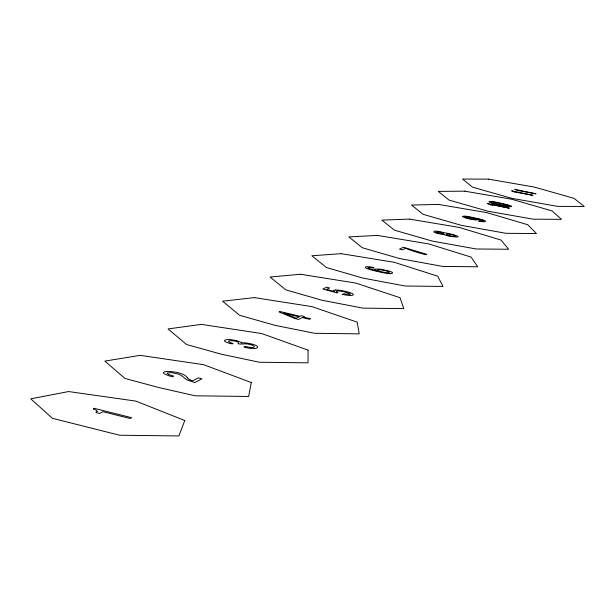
<?xml version="1.0" encoding="UTF-8"?>
<svg xmlns="http://www.w3.org/2000/svg" width="615" height="615" viewBox="0 0 615 615"><rect width="100%" height="100%" fill="white"/><g stroke="black" fill="none" stroke-linecap="round" stroke-linejoin="round"><path stroke-width="0.92" d="M336.559 291.287L336.49 291.349A6.042 1.046 11.1 0 0 336.613 291.802A8.948 1.545 11.1 0 0 337.989 292.571L337.058 292.917L322.852 289.05L326.573 287.22L329.586 287.935L326.565 289.427L334.522 291.587A5.735 0.992 11.1 0 1 333.638 290.987L333.584 290.903M446.313 234.254L447.32 235.145L451.81 236.26A4.044 0.584 11.4 0 0 453.109 236.444L453.509 236.483A5.02 0.73 11.4 0 0 454.508 236.521L455.215 236.46A7.457 1.084 11.4 0 0 455.569 236.337A5.012 0.73 11.4 0 0 451.702 234.692M425.857 254.695L426.641 254.295L403.402 247.238L399.481 249.152L402.41 249.828L405.585 248.275M245.07 346.453L243.932 347.045C259.199 351.403 264.711 345.338 245.262 342.886A7.365 1.453 10.7 0 0 241.595 342.924M238.328 343.585C240.557 340.187 222.046 339.595 230.879 342.786C236.69 344.292 229.687 343.977 227.873 342.793C226.812 342.224 224.214 341.902 224.498 340.349C228.173 338.519 232.585 340.018 236.406 340.679M373.282 267.994L374.058 267.61L369.669 266.825A6.396 1.038 11.2 0 0 367.47 266.656L365.456 266.933L365.487 267.779A9.471 1.538 11.2 0 0 367.931 268.893A14.414 2.337 11.2 0 0 370.922 269.824L372.106 270.154A31.526 5.089 11.2 0 0 381.754 272.437A13.422 2.176 11.2 0 0 386.212 273.252A8.671 1.415 11.2 0 0 389.956 273.629M491.869 201.997L491.585 202.035A5.366 0.7 11.5 0 0 491.377 202.135L491.362 202.166A3.306 0.431 11.5 0 0 491.508 202.358M443.953 234.33C429.716 233.193 431.269 228.818 443.976 232.739C450.964 233.362 468.876 239.104 449.019 236.152A6.611 0.961 11.4 0 1 443.822 234.307M389.964 273.629C390.663 273.783 393.569 273.506 392.201 272.399A7.903 1.284 11.2 0 0 390.979 271.769A8.602 1.399 11.2 0 0 388.457 270.915L380.362 269.17L375.227 269.024A11.147 1.814 11.2 0 0 374.75 269.27L374.658 269.432A8.049 1.307 11.2 0 0 374.843 269.793A6.504 1.061 11.2 0 0 375.55 270.231L376.734 270.746A27.414 4.428 11.2 0 1 373.928 270.046L368.416 268.232A5.104 0.83 11.2 0 1 373.297 267.956M250.712 347.414C257.393 348.067 253.488 344.9 249.99 344.569C245.923 342.832 241.687 344.846 238.02 343.708M344.823 291.925L350.243 293.924A6.773 1.169 11.1 0 1 350.073 294.324L343.347 293.893L342.463 294.347A8.379 1.453 11.1 0 0 349.297 295.446M388.742 271.753C391.763 274.359 381.1 271.699 380.032 271.346A5.52 0.899 11.2 0 1 377.487 270.254A6.281 1.022 11.2 0 1 377.848 269.8A5.297 0.861 11.2 0 1 378.671 269.685M187.414 377.956C183.501 369.515 146.816 369.561 172.408 376.818L173.768 376.126L168.464 374.474L166.988 373.121L171.293 372.582L178.488 374.105L181.502 375.542L186.676 379.755L194.801 382.568L201.981 378.786L198.284 377.879L192.626 380.839A7.165 1.53 10.5 0 1 190.12 379.916M511.265 206.248L511.265 206.394A11.777 1.538 11.5 0 1 511.011 206.571L510.396 206.686A5.912 0.769 11.5 0 1 508.397 206.609A6.473 0.846 11.5 0 1 506.237 206.294A14.883 1.937 11.5 0 1 501.24 205.302L496.29 204.18A15.06 1.96 11.5 0 1 491.646 202.996M511.265 206.248A6.065 0.792 11.5 0 0 511.111 206.087A5.819 0.761 11.5 0 0 510.273 205.656A6.465 0.846 11.5 0 0 508.605 205.103A14.96 1.96 11.5 0 0 504 203.926L499.088 202.804A15.144 1.983 11.5 0 0 494.091 201.812A6.411 0.838 11.5 0 0 491.931 201.505A5.927 0.776 11.5 0 0 490.247 201.405A6.219 0.815 11.5 0 0 489.894 201.413L489.263 201.528A11.162 1.461 11.5 0 0 489.04 201.651L489.086 201.951A5.973 0.776 11.5 0 0 489.986 202.435A6.419 0.838 11.5 0 0 491.669 202.996M492.208 201.981A4.628 0.607 11.5 0 1 495.359 202.42A16.251 2.129 11.5 0 1 499.48 203.273L503.7 204.242A12.008 1.568 11.5 0 1 506.445 204.926A5.62 0.73 11.5 0 1 508.428 205.564A2.967 0.384 11.5 0 1 508.828 205.764L508.144 206.11A2.975 0.384 11.5 0 1 507.429 206.063A5.612 0.73 11.5 0 1 504.93 205.679A11.946 1.553 11.5 0 1 502.001 205.087L497.504 204.08A15.321 1.991 11.5 0 1 493.814 203.165A4.628 0.607 11.5 0 1 491.454 202.343M491.731 202.066A3.306 0.431 11.5 0 1 492.131 202.066M446.436 234.277A4.966 0.723 11.4 0 1 451.679 234.692M425.818 254.71A38.168 5.789 11.4 0 1 405.739 248.291M388.765 271.753A6.742 1.099 11.2 0 0 384.936 270.623A8.879 1.445 11.2 0 0 382.53 270.108A5.343 0.869 11.2 0 0 378.656 269.678M336.39 291.256A6.934 1.199 11.1 0 1 344.877 291.902M349.289 295.438A10.57 1.83 11.1 0 0 352.925 295.062A15.029 2.598 11.1 0 0 353.248 294.908L353.31 294.316A9.433 1.63 11.1 0 0 349.435 292.433A10.786 1.868 11.1 0 0 346.037 291.518L342.593 290.787A9.932 1.714 11.1 0 0 341.056 290.518A8.848 1.53 11.1 0 0 335.313 290.057M335.375 290.08A11.231 1.945 11.1 0 0 333.853 290.411A9.525 1.645 11.1 0 0 333.591 290.91M250.751 347.444A8.587 1.699 10.7 0 1 245.093 346.445M236.468 340.656A7.711 1.522 10.7 0 1 241.341 342.87M190.012 379.909A20.933 4.459 10.6 0 1 187.513 377.971M308.107 350.143L308.015 362.85L259.322 362.227L221.223 354.163L186.537 344.523L168.072 328.933L201.397 324.382L261.706 333.553L308.107 350.143M462.557 216.48L464.094 217.472L468.584 218.732A10.117 1.391 11.4 0 0 472.135 219.463A6.819 0.938 11.4 0 0 477.225 219.878L477.671 219.732A6.173 0.853 11.5 0 0 475.61 218.479L475.679 218.486A25.1 3.482 11.5 0 1 479.07 219.309L482.444 220.285A4.174 0.577 11.5 0 1 483.536 220.908L478.547 220.939L481.845 221.546A5.189 0.715 11.5 0 0 483.382 221.715A6.857 0.946 11.5 0 0 484.582 221.761C489.548 220.547 472.412 217.495 470.921 217.049A12.869 1.776 11.4 0 0 468.684 216.626L466.862 216.334A6.68 0.922 11.4 0 0 465.417 216.165A5.958 0.823 11.4 0 0 463.864 216.096L462.557 216.48M97.185 411.374L95.963 412.58L99.584 413.488L103.043 411.735L130.096 418.507L131.641 417.693L93.972 408.268C91.289 409.482 96.87 409.29 97.185 411.374M436.143 232.101C443.546 235.922 448.397 232.155 436.158 232.055M490.332 204.718L492.154 205.471L493.268 204.926L509.343 208.201L487.241 203.473L490.332 204.718M517.776 190.489L536.049 193.833L514.763 189.297L517.776 190.489M514.655 192.003L533.036 195.362L511.626 190.804L514.647 192.018M465.002 216.949L465.002 217.026A3.682 0.507 11.4 0 0 465.132 217.157A4.044 0.553 11.4 0 0 466.047 217.572A5.343 0.738 11.4 0 0 467.6 218.041A8.648 1.192 11.4 0 0 469.568 218.525A5.043 0.692 11.4 0 0 474.688 219.263A4.259 0.584 11.4 0 0 475.295 219.163L471.513 217.61L465.263 216.795A6.25 0.861 11.4 0 0 465.025 216.911L465.002 216.949M251.304 382.561L248.614 396.475L195.063 395.791L158.947 387.573L124.891 378.448L104.881 361.097L140.197 355.339L203.703 364.703L251.304 382.561M184.784 420.522L178.888 435.95L119.579 435.228L52.444 418.323L30.75 398.827L68.603 391.555L135.9 401.111L184.784 420.522M310.306 318.77L309.383 319.254L302.242 317.548L298.582 319.431L295.039 318.585L279.079 311.905L279.894 311.498L299.959 316.295L301.081 315.718L304.294 316.487L303.172 317.063L310.306 318.77M299.013 316.771L296.207 318.209L284.099 313.227L299.013 316.771M254.31 297.622L222.584 301.189L239.635 315.295L274.959 325.335L314.688 333.307L359.214 333.86L357.184 322.137L311.882 306.608L254.31 297.622M300.504 274.252L270.085 277.011L285.844 289.865L321.806 300.205L362.881 308.13L403.809 308.615L400.011 297.698L355.724 283.069L300.504 274.252M341.187 253.672L311.851 255.755L326.427 267.533L362.996 278.103L405.216 286.013L443 286.429L437.703 276.181L394.353 262.321L341.187 253.672M377.295 235.407L348.859 236.913L362.35 247.76L399.512 258.515L442.7 266.433L477.709 266.779L471.136 257.101L428.655 243.901L377.295 235.407M409.552 219.094L381.877 220.109L394.369 230.141L432.091 241.042L476.118 248.975L508.659 249.26L500.994 240.058L459.313 227.442L409.552 219.094M438.549 204.426L411.52 205.026L423.097 214.328L461.342 225.344L506.107 233.316L536.441 233.531L527.824 224.752L486.88 212.636L438.549 204.426M464.748 191.173L438.28 191.403L449.004 200.067L487.757 211.176L533.151 219.186L561.51 219.332L552.062 210.922L511.803 199.252L464.748 191.173M488.541 179.134L462.557 179.05L472.497 187.145L511.718 198.322L557.682 206.371L584.25 206.463L574.056 198.361L534.435 187.098L488.541 179.134"/></g></svg>
